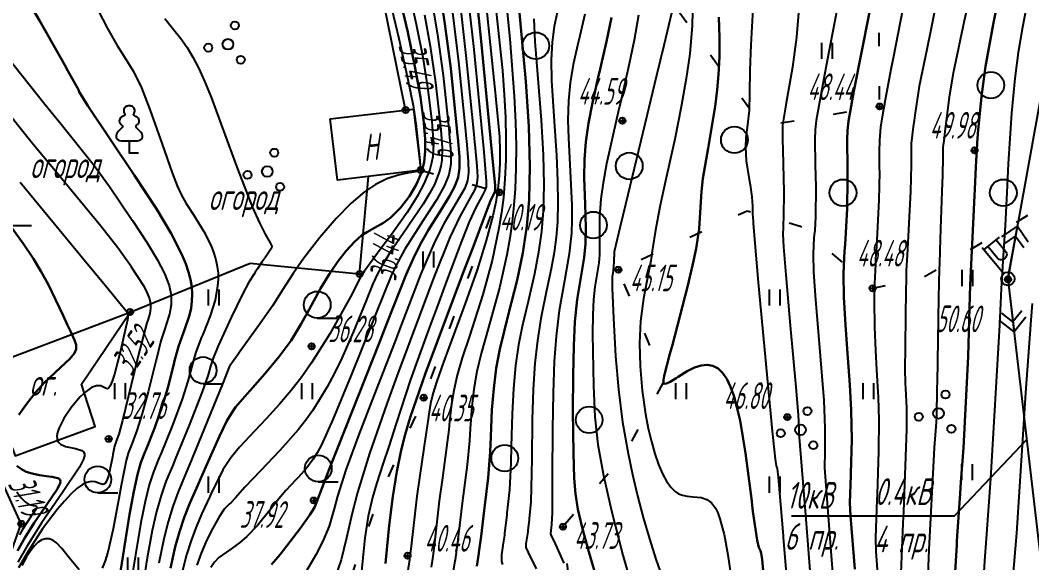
# Model space of a CAD drawing. Extents: x 1233805 to 1234355, y 654698 to 655114.
# Drawn here: x 1234235.86 to 1234273.72, y 655031.95 to 655052.25 of the extents above; entities that cross this region are included whole.
import ezdxf

# ---------------------------------------------------------------- set-up
doc = ezdxf.new("R2010")
doc.units = 0
doc.linetypes.add('ИИDash_05_15', pattern=[2, 0.5, -1.5])
for name, color, linetype, lineweight in [('ИИ_ГОРИЗОНТАЛИ_ОСН', 32, 'Continuous', 25), ('ИИ_ГОРИЗОНТАЛИ_УТОЛЩ', 32, 'Continuous', 30), ('ИИ_ЛЭП_ВН', 250, 'Continuous', 25), ('ИИ_ЛЭП_НН', 250, 'Continuous', 25), ('ИИ_ОГРАДЫ', 7, 'Continuous', 25), ('ИИ_ОТКОС', 7, 'Continuous', 25), ('ИИ_ОТМЕТКИ', 7, 'Continuous', 25), ('ИИ_СООРУЖЕНИЕ', 7, 'Continuous', 25), ('ИИ_СТРОЕНИЕ', 7, 'Continuous', 25), ('ИИ_УГОДЬЯ', 7, 'Continuous', 25)]:
    doc.layers.add(name, color=color, linetype=linetype, lineweight=lineweight)
doc.styles.add('VNIPISIMPLEXCUR', font='simplex.shx', dxfattribs={"width": 0.8, "oblique": 15})
doc.styles.add('ГОСТ 2.304 КУРСИВ', font='cs_gost2304.shx', dxfattribs={"oblique": 15})
doc.linetypes.add('ИИ052801П', pattern='A,2,[39,3dservice.shx,S=0.8,R=0,X=0,Y=0],2', length=4)
doc.linetypes.add('ИИ054751', pattern='A,2.5,[1,3dservice.shx,S=0.8,R=0,X=0,Y=0],2.5', length=5)

# ---------------------------------------------------------------- blocks, each defined once
blk = doc.blocks.new('ИИ05401')
at = {"color": 0, "linetype": 'Continuous', "lineweight": 25}
for points in [[(-0.4, 1.2), (-0.4, 0)], [(0.4, 1.2), (0.4, 0)]]:
    blk.add_lwpolyline(points, dxfattribs=at)
blk = doc.blocks.new('ИИ053881')
at = {"color": 0, "linetype": 'Continuous', "lineweight": 25}
blk.add_lwpolyline([(0, 0.875), (0.129, 0.876), (0.342, 0.878), (0.479, 0.882), (0.614, 0.891), (0.726, 0.907), (0.816, 0.94), (0.906, 1), (0.956, 1.071), (0.983, 1.151), (0.991, 1.231), (0.986, 1.295), (0.963, 1.379), (0.932, 1.445), (0.884, 1.516), (0.798, 1.61), (0.719, 1.692), (0.646, 1.766), (0.575, 1.842), (0.536, 1.889), (0.511, 1.929), (0.501, 1.967), (0.504, 1.992), (0.518, 2.017), (0.545, 2.049), (0.608, 2.115), (0.679, 2.198), (0.732, 2.29), (0.745, 2.372), (0.736, 2.444), (0.709, 2.515), (0.672, 2.575), (0.633, 2.617), (0.596, 2.646), (0.548, 2.678), (0.495, 2.709), (0.408, 2.76), (0.363, 2.789), (0.336, 2.812), (0.324, 2.831), (0.321, 2.846), (0.325, 2.865), (0.335, 2.89), (0.353, 2.928), (0.372, 2.968), (0.4, 3.034), (0.413, 3.103), (0.412, 3.19), (0.398, 3.247), (0.363, 3.319), (0.32, 3.377), (0.284, 3.414), (0.246, 3.444), (0.181, 3.476), (0.125, 3.489), (0.07, 3.496), (0, 3.5), (-0.07, 3.496), (-0.125, 3.489), (-0.181, 3.476), (-0.246, 3.444), (-0.284, 3.414), (-0.32, 3.377), (-0.363, 3.319), (-0.398, 3.247), (-0.412, 3.19), (-0.413, 3.103), (-0.4, 3.034), (-0.372, 2.968), (-0.353, 2.928), (-0.335, 2.89), (-0.325, 2.865), (-0.321, 2.846), (-0.324, 2.831), (-0.336, 2.812), (-0.363, 2.789), (-0.408, 2.76), (-0.495, 2.709), (-0.548, 2.678), (-0.596, 2.646), (-0.633, 2.617), (-0.672, 2.575), (-0.709, 2.515), (-0.736, 2.444), (-0.745, 2.372), (-0.732, 2.29), (-0.679, 2.198), (-0.608, 2.115), (-0.545, 2.049), (-0.518, 2.017), (-0.504, 1.992), (-0.501, 1.967), (-0.511, 1.929), (-0.536, 1.889), (-0.575, 1.842), (-0.646, 1.766), (-0.719, 1.692), (-0.798, 1.61), (-0.884, 1.516), (-0.932, 1.445), (-0.963, 1.379), (-0.986, 1.295), (-0.991, 1.231), (-0.983, 1.151), (-0.956, 1.071), (-0.906, 1), (-0.816, 0.94), (-0.726, 0.907), (-0.614, 0.891), (-0.479, 0.882), (-0.342, 0.878), (-0.129, 0.876)], close=True, dxfattribs=at)
blk.add_lwpolyline([(0, 0.875), (0, 0), (0.7, 0)], dxfattribs=at)
blk = doc.blocks.new('ИИ05394')
at = {"color": 0, "linetype": 'Continuous', "lineweight": 25}
for centre, radius in [((0.52, 1.407), 0.3), ((-1.479, -0.253), 0.3), ((0, 0), 0.4), ((0.958, -1.154), 0.3)]:
    blk.add_circle(centre, radius, dxfattribs=at)
blk = doc.blocks.new('ИИ05368')
at = {"color": 0, "linetype": 'Continuous'}
blk.add_circle((0, 0), 1, dxfattribs=at)
blk = doc.blocks.new('ИИ0511015')
at = {"linetype": 'Continuous', "lineweight": 25}
blk.add_hatch(color=0, dxfattribs=at).paths.add_polyline_path([(-0.05, 0, 1), (0.05, 0, 1)])
at = {"color": 0, "linetype": 'Continuous', "lineweight": 25, "flags": 128}
for points in [[(0, 0.5), (0, 3)], [(0, 2.806), (1.5, 2.806)], [(1.184, 2.806), (1.184, 1.706), (1.174, 1.617), (1.144, 1.532), (1.096, 1.456), (1.033, 1.393), (0.957, 1.345), (0.873, 1.316), (0.784, 1.306), (0.695, 1.316), (0.61, 1.345), (0.534, 1.393), (0.471, 1.456), (0.423, 1.532), (0.394, 1.617), (0.384, 1.706), (0.384, 2.806)]]:
    blk.add_lwpolyline(points, dxfattribs=at)
at = {"color": 0, "linetype": 'Continuous', "lineweight": 25}
for radius in [0.5, 0.05]:
    blk.add_circle((0, 0), radius, dxfattribs=at)
blk = doc.blocks.new('ИИ051141')
at = {"color": 0, "linetype": 'Continuous', "lineweight": 25, "flags": 128}
for points in [[(3, 1), (4, 0), (3, -1)], [(0, 0), (4, 0)], [(2.5, 0.75), (3.25, 0), (2.5, -0.75)]]:
    blk.add_lwpolyline(points, dxfattribs=at)
blk = doc.blocks.new('ИИ05379')
at = {"color": 0, "linetype": 'Continuous', "lineweight": 25}
blk.add_lwpolyline([(0, -1), (1.5, -1)], dxfattribs=at)
blk.add_circle((0, 0), 1, dxfattribs=at)
blk = doc.blocks.new('PICKET')
at = {"color": 0, "linetype": 'Continuous', "lineweight": 25}
for p, q in [((-0.23, 0), (0.23, 0)), ((0, 0.23), (0, -0.23))]:
    blk.add_line(p, q, dxfattribs=at)
blk.add_circle((0, 0), 0.23, dxfattribs=at)
at = {"color": 0, "linetype": 'Continuous', "style": 'VNIPISIMPLEXCUR', "oblique": 15, "width": 0.8}
blk.add_attdef('OTMETKA', (1.25, 0.3), '', height=2, dxfattribs=at)
at = {"color": 8, "linetype": 'Continuous', "style": 'VNIPISIMPLEXCUR', "oblique": 15, "width": 0.8, "flags": 1}
blk.add_attdef('NOMER', (1.25, -2.7), '', height=2, dxfattribs=at)
blk = doc.blocks.new('*U178')
at = {"color": 0, "linetype": 'ByBlock', "lineweight": -2}
for points in [[(0, 0), (2.314, -2.798)], [(2.314, -2.798), (7.259, -2.798)]]:
    blk.add_lwpolyline(points, dxfattribs=at)

msp = doc.modelspace()

# ---------------------------------------------------------------- linework, layer by layer
at = {"layer": 'ИИ_ГОРИЗОНТАЛИ_ОСН', "flags": 128}
for points, elevation in [([(1234253.101, 655054.733), (1234253.417, 655051.707), (1234253.651, 655049.429), (1234253.666, 655049.285), (1234253.795, 655047.888), (1234253.817, 655047.377), (1234253.816, 655046.906), (1234253.79, 655046.427), (1234253.737, 655045.947), (1234253.657, 655045.452), (1234253.546, 655044.933), (1234253.302, 655044.014), (1234252.958, 655042.918), (1234252.519, 655041.653), (1234251.919, 655040.029), (1234251.704, 655039.455), (1234251.45, 655038.748), (1234251.3, 655038.273), (1234251.213, 655037.908), (1234251.14, 655037.439), (1234251.125, 655037.331), (1234250.979, 655036.331), (1234250.705, 655034.439), (1234250.489, 655032.572), (1234250.479, 655032.476), (1234250.424, 655031.988), (1234250.344, 655031.514)], 40.5), ([(1234253.922, 655054.168), (1234254.192, 655051.554), (1234254.352, 655049.418), (1234254.397, 655048.444), (1234254.418, 655047.542), (1234254.414, 655046.711), (1234254.386, 655045.951), (1234254.341, 655045.328), (1234254.275, 655044.709), (1234254.189, 655044.093), (1234254.08, 655043.475), (1234253.802, 655042.239), (1234253.387, 655040.761), (1234253.109, 655039.781), (1234252.953, 655039.112), (1234252.838, 655038.454), (1234252.762, 655037.796), (1234252.705, 655036.981), (1234252.675, 655036.512), (1234252.59, 655035.617), (1234252.44, 655034.475), (1234252.386, 655034.088), (1234252.24, 655032.821), (1234252.231, 655032.729), (1234252.135, 655032.063), (1234252.127, 655032.024), (1234252.034, 655031.398)], 41.5), ([(1234266.741, 655054.25), (1234266.127, 655051.072), (1234265.921, 655050.015), (1234265.648, 655048.507), (1234265.608, 655048.147), (1234265.6, 655047.79), (1234265.62, 655046.846), (1234265.64, 655046.02), (1234265.626, 655044.892), (1234265.596, 655044.381), (1234265.581, 655044.225), (1234265.569, 655044.106), (1234265.538, 655043.504), (1234265.555, 655042.829), (1234265.627, 655041.788), (1234265.729, 655040.606), (1234265.937, 655038.022), (1234265.982, 655037.006), (1234265.974, 655036.155), (1234265.973, 655036.11), (1234265.962, 655035.499), (1234266.161, 655032.868), (1234266.199, 655032.382), (1234266.96, 655022.574)], 47.5), ([(1234250.406, 655053.351), (1234250.685, 655052.111), (1234250.926, 655050.873), (1234251.122, 655049.658), (1234251.265, 655048.449), (1234251.281, 655048.302), (1234251.284, 655048.272), (1234251.331, 655047.645), (1234251.303, 655047.157), (1234251.258, 655046.913), (1234251.19, 655046.666), (1234250.986, 655046.156), (1234250.715, 655045.653), (1234250.338, 655045.058), (1234249.862, 655044.378), (1234249.23, 655043.532), (1234249.133, 655043.403), (1234248.729, 655042.857), (1234248.6, 655042.641), (1234248.6, 655042.639), (1234248.221, 655041.9), (1234247.45, 655040.525), (1234246.767, 655039.438), (1234246.397, 655038.915), (1234245.998, 655038.4), (1234245.564, 655037.885), (1234245.066, 655037.334), (1234244.629, 655036.871), (1234244.073, 655036.275), (1234243.742, 655035.881), (1234243.44, 655035.424), (1234243.115, 655034.768), (1234243.025, 655034.577), (1234242.959, 655034.436), (1234242.662, 655033.795), (1234242.438, 655033.265), (1234242.247, 655032.752), (1234242.089, 655032.254), (1234241.915, 655031.563)], 36.5), ([(1234252.593, 655053.371), (1234252.834, 655051.161), (1234253.161, 655047.835), (1234253.186, 655047.577), (1234253.196, 655047.469), (1234253.302, 655046.236), (1234253.296, 655046.023), (1234253.252, 655045.88), (1234253.16, 655045.712), (1234252.913, 655045.252), (1234252.666, 655044.704), (1234252.302, 655043.785), (1234251.733, 655042.25), (1234251.481, 655041.566), (1234251.148, 655040.671), (1234250.472, 655038.815), (1234249.934, 655037.169), (1234249.657, 655036.309), (1234249.446, 655035.676), (1234249.194, 655034.911), (1234249.042, 655034.397), (1234248.884, 655033.697), (1234248.765, 655032.891), (1234248.638, 655031.638)], 39.5), ([(1234269.057, 655053.547), (1234268.547, 655050.896), (1234268.452, 655050.408), (1234268.214, 655049.14), (1234268.211, 655049.12), (1234268.195, 655049.039), (1234268.148, 655048.791), (1234268.065, 655048.255), (1234268.019, 655047.766), (1234268.007, 655047.329), (1234268.014, 655046.745), (1234268.017, 655046.566), (1234267.993, 655045.527), (1234267.904, 655043.77), (1234267.877, 655043.32), (1234267.866, 655043.137), (1234267.831, 655042.391), (1234267.824, 655041.766), (1234267.835, 655040.765), (1234267.867, 655039.894), (1234267.912, 655039.169), (1234267.973, 655038.137), (1234267.997, 655037.306), (1234267.987, 655036.124), (1234267.929, 655034.51), (1234267.921, 655034.317), (1234267.871, 655032.883), (1234267.89, 655032.366), (1234268.028, 655030.551)], 48.5), ([(1234270.227, 655053.345), (1234269.948, 655051.897), (1234269.793, 655051.16), (1234269.511, 655049.784), (1234269.344, 655048.703), (1234269.316, 655048.498), (1234269.283, 655048.268), (1234269.209, 655047.638), (1234269.204, 655046.94), (1234269.206, 655046.839), (1234269.177, 655045.844), (1234269.059, 655043.464), (1234269.026, 655042.893), (1234269.022, 655042.81), (1234269.018, 655042.588), (1234269.012, 655042.093), (1234268.999, 655041.214), (1234268.982, 655040.014), (1234268.975, 655039.194), (1234268.988, 655038.675), (1234268.999, 655038.472), (1234269.029, 655037.753), (1234269.028, 655036.948), (1234268.914, 655033.873), (1234268.894, 655033.42), (1234268.826, 655031.575)], 49), ([(1234238.596, 655052.985), (1234239.134, 655051.947), (1234239.493, 655051.309), (1234239.757, 655050.9), (1234240.105, 655050.341), (1234240.397, 655049.724), (1234240.709, 655048.919), (1234241.172, 655047.614), (1234241.551, 655046.546), (1234241.74, 655046.061), (1234241.904, 655045.702), (1234242.072, 655045.401), (1234242.331, 655045.002), (1234242.338, 655044.991), (1234242.74, 655044.352), (1234243.011, 655043.807), (1234243.112, 655043.543), (1234243.187, 655043.286), (1234243.239, 655043.036), (1234243.265, 655042.792), (1234243.268, 655042.558), (1234243.251, 655042.312), (1234243.153, 655041.779), (1234242.975, 655041.198), (1234242.693, 655040.49), (1234242.652, 655040.392), (1234242.435, 655039.839), (1234242.312, 655039.399), (1234242.312, 655039.397), (1234242.14, 655038.742), (1234241.927, 655038.079), (1234241.561, 655037.096), (1234241.111, 655035.993), (1234241.067, 655035.89), (1234240.851, 655035.357), (1234240.694, 655034.869), (1234240.54, 655034.249), (1234240.379, 655033.454), (1234239.968, 655030.965)], 34.5), ([(1234249.71, 655052.936), (1234250.037, 655051.567), (1234250.37, 655050.04), (1234250.572, 655049.058), (1234250.643, 655048.562), (1234250.645, 655048.543), (1234250.664, 655048.385), (1234250.817, 655047.008), (1234250.829, 655046.77), (1234250.799, 655046.655), (1234250.71, 655046.596), (1234250.504, 655046.556), (1234250.474, 655046.551), (1234250.003, 655046.462), (1234249.578, 655046.32), (1234249.158, 655046.11), (1234248.748, 655045.834), (1234248.248, 655045.403), (1234247.687, 655044.83), (1234247.079, 655044.126), (1234246.477, 655043.354), (1234246.072, 655042.78), (1234245.663, 655042.138), (1234245.31, 655041.578), (1234244.786, 655040.816), (1234244.033, 655039.778), (1234244.029, 655039.771), (1234243.703, 655039.327), (1234243.691, 655039.303), (1234243.691, 655039.303), (1234243.422, 655038.615), (1234242.215, 655035.655), (1234242.075, 655035.331), (1234241.772, 655034.612), (1234241.569, 655034.064), (1234241.393, 655033.49), (1234241.234, 655032.854), (1234241.048, 655031.935)], 35.5), ([(1234252.315, 655052.955), (1234252.545, 655050.938), (1234252.839, 655047.996), (1234252.868, 655047.697), (1234252.877, 655047.603), (1234252.952, 655046.796), (1234252.971, 655046.399), (1234252.949, 655046.142), (1234252.874, 655045.926), (1234252.698, 655045.609), (1234252.309, 655044.905), (1234251.943, 655044.124), (1234251.353, 655042.668), (1234250.507, 655040.407), (1234250.407, 655040.134), (1234250.013, 655039.069), (1234249.595, 655037.934), (1234248.935, 655036.046), (1234248.481, 655034.586), (1234248.28, 655033.813), (1234248.071, 655032.889), (1234247.879, 655032.067), (1234247.653, 655031.409)], 39), ([(1234261.04, 655053.099), (1234261.012, 655052.053), (1234260.919, 655050.992), (1234260.79, 655050.072), (1234260.604, 655049.009), (1234260.361, 655047.804), (1234260.018, 655046.243), (1234259.804, 655045.273), (1234259.634, 655044.402), (1234259.532, 655043.696), (1234259.469, 655043.252), (1234259.378, 655042.815), (1234259.186, 655041.843), (1234259.082, 655040.997), (1234259.044, 655040.172), (1234259.064, 655039.294), (1234259.139, 655038.397), (1234259.267, 655037.508), (1234259.369, 655036.982), (1234259.487, 655036.486), (1234259.616, 655036.033), (1234259.756, 655035.63), (1234259.902, 655035.285), (1234260.055, 655035), (1234260.212, 655034.777), (1234260.373, 655034.617), (1234260.504, 655034.533), (1234260.652, 655034.476), (1234260.819, 655034.443), (1234261.049, 655034.425), (1234261.35, 655034.395), (1234261.56, 655034.325), (1234261.736, 655034.195), (1234261.882, 655033.998), (1234261.969, 655033.821), (1234262.052, 655033.598), (1234262.208, 655033.012), (1234262.351, 655032.244), (1234262.509, 655031.149)], 45.5), ([(1234263.292, 655052.907), (1234263.201, 655051.335), (1234263.166, 655050.385), (1234263.154, 655049.501), (1234263.14, 655048.886), (1234263.077, 655048.344), (1234263.018, 655047.868), (1234263.001, 655047.507), (1234263.035, 655046.991), (1234263.143, 655046.296), (1234263.178, 655046.095), (1234263.243, 655045.648), (1234263.273, 655045.293), (1234263.266, 655045.098), (1234263.264, 655045.085), (1234263.268, 655045.053), (1234263.271, 655045.043), (1234263.27, 655045.022), (1234263.268, 655044.993), (1234263.275, 655044.898), (1234263.291, 655044.692), (1234263.295, 655044.644), (1234263.482, 655042.445), (1234264.003, 655036.876), (1234264.12, 655035.826), (1234264.159, 655035.574), (1234264.187, 655035.485), (1234264.187, 655035.485), (1234264.228, 655035.151), (1234264.415, 655032.956), (1234264.417, 655032.924), (1234264.42, 655032.892), (1234265.275, 655022.578)], 46.5), ([(1234271.34, 655052.892), (1234271.191, 655052.226), (1234270.778, 655050.278), (1234270.632, 655049.384), (1234270.505, 655048.379), (1234270.485, 655048.206), (1234270.426, 655047.745), (1234270.398, 655047.509), (1234270.394, 655047.134), (1234270.395, 655047.112), (1234270.381, 655046.46), (1234270.358, 655045.851), (1234270.308, 655044.447), (1234270.284, 655043.648), (1234270.268, 655043.132), (1234270.26, 655042.96), (1234270.226, 655041.871), (1234270.174, 655038.694), (1234270.171, 655038.509), (1234270.153, 655037.396), (1234270.142, 655037.222), (1234270.141, 655037.217), (1234270.074, 655036.25), (1234269.871, 655032.449), (1234269.781, 655030.267)], 49.5), ([(1234251.291, 655052.819), (1234251.482, 655051.706), (1234251.688, 655050.19), (1234251.891, 655048.301), (1234251.916, 655048.06), (1234251.921, 655048.005), (1234251.98, 655047.31), (1234251.974, 655046.868), (1234251.899, 655046.47), (1234251.741, 655046.064), (1234251.452, 655045.545), (1234250.94, 655044.757), (1234250.257, 655043.692), (1234250.003, 655043.228), (1234249.763, 655042.727), (1234249.184, 655041.307), (1234249.045, 655040.951), (1234248.254, 655038.975), (1234247.566, 655037.318), (1234247.135, 655036.369), (1234246.977, 655036.071), (1234246.823, 655035.825), (1234246.584, 655035.508), (1234246.263, 655035.147), (1234246.181, 655035.059), (1234245.809, 655034.653), (1234245.484, 655034.267), (1234245.26, 655033.985), (1234244.737, 655033.342), (1234244.347, 655032.931), (1234244.067, 655032.696), (1234243.701, 655032.44), (1234243.301, 655032.147), (1234243.135, 655031.976), (1234242.993, 655031.778)], 37.5), ([(1234252.037, 655052.538), (1234252.259, 655050.697), (1234252.522, 655048.117), (1234252.551, 655047.818), (1234252.559, 655047.737), (1234252.628, 655046.968), (1234252.64, 655046.559), (1234252.601, 655046.256), (1234252.497, 655045.972), (1234252.168, 655045.401), (1234251.733, 655044.664), (1234251.381, 655043.98), (1234250.856, 655042.768), (1234250.114, 655040.845), (1234249.864, 655040.184), (1234249.048, 655038.077), (1234248.534, 655036.757), (1234248.044, 655035.425), (1234247.732, 655034.448), (1234247.619, 655034.022), (1234247.42, 655033.322), (1234247.193, 655032.759), (1234246.924, 655032.244), (1234246.492, 655031.502)], 38.5), ([(1234253.679, 655052.565), (1234253.908, 655050.371), (1234253.976, 655049.465), (1234254.02, 655048.62), (1234254.039, 655047.804), (1234254.033, 655047.034), (1234254.001, 655046.307), (1234253.944, 655045.622), (1234253.873, 655045.054), (1234253.779, 655044.472), (1234253.522, 655043.263), (1234253.174, 655041.993), (1234252.674, 655040.437), (1234252.406, 655039.618), (1234252.219, 655038.971), (1234252.085, 655038.401), (1234251.999, 655037.882), (1234251.932, 655037.253), (1234251.9, 655036.921), (1234251.655, 655035.043), (1234251.546, 655034.264), (1234251.365, 655032.697), (1234251.355, 655032.603), (1234251.308, 655032.192), (1234251.239, 655031.788)], 41), ([(1234255.999, 655052.719), (1234255.848, 655052.023), (1234255.767, 655051.435), (1234255.733, 655050.768), (1234255.744, 655049.99), (1234255.84, 655048.473), (1234255.927, 655047.188), (1234255.972, 655046.242), (1234255.985, 655045.418), (1234255.966, 655044.71), (1234255.919, 655044.142), (1234255.842, 655043.56), (1234255.734, 655042.951), (1234255.564, 655042.144), (1234255.348, 655041.099), (1234255.216, 655040.271), (1234255.127, 655039.425), (1234255.064, 655038.434), (1234255.025, 655037.304), (1234255.006, 655035.85), (1234255, 655035.284), (1234254.97, 655034.24), (1234254.912, 655033.593), (1234254.908, 655033.563), (1234254.864, 655033.178), (1234254.858, 655033.11), (1234254.821, 655032.886), (1234254.821, 655032.884), (1234254.786, 655032.667), (1234254.789, 655032.52), (1234254.87, 655032.336), (1234255.173, 655031.724)], 43), ([(1234256.994, 655052.481), (1234256.768, 655051.507), (1234256.76, 655051.475), (1234256.562, 655050.592), (1234256.447, 655049.916), (1234256.38, 655049.235), (1234256.36, 655048.517), (1234256.378, 655047.846), (1234256.43, 655046.855), (1234256.502, 655045.329), (1234256.507, 655044.775), (1234256.492, 655044.296), (1234256.412, 655043.509), (1234256.235, 655042.502), (1234256.037, 655041.397), (1234255.918, 655040.434), (1234255.849, 655039.48), (1234255.803, 655038.314), (1234255.779, 655036.949), (1234255.774, 655035.214), (1234255.775, 655034.874), (1234255.769, 655033.815), (1234255.75, 655033.393), (1234255.749, 655033.388), (1234255.737, 655033.276), (1234255.733, 655033.236), (1234255.722, 655033.183), (1234255.717, 655033.16), (1234255.704, 655033.035), (1234255.734, 655032.965), (1234255.832, 655032.773), (1234256.205, 655031.932)], 43.5), ([(1234260.247, 655052.572), (1234259.947, 655051.305), (1234259.675, 655050.188), (1234259.087, 655047.747), (1234258.51, 655045.353), (1234258.31, 655044.536), (1234258.094, 655043.582), (1234258.074, 655043.201), (1234258.071, 655043.055), (1234258.049, 655042.893), (1234258.017, 655042.649), (1234258.017, 655042.232), (1234258.063, 655041.103), (1234258.14, 655039.684), (1234258.251, 655038.433), (1234258.408, 655037.213), (1234258.61, 655036.036), (1234258.772, 655035.261), (1234258.963, 655034.456), (1234259.177, 655033.641), (1234259.408, 655032.845), (1234259.648, 655032.092), (1234259.887, 655031.412)], 45), ([(1234264.989, 655052.532), (1234264.919, 655051.617), (1234264.769, 655050.495), (1234264.519, 655049.084), (1234264.49, 655048.932), (1234264.395, 655048.333), (1234264.392, 655047.795), (1234264.405, 655047.4), (1234264.447, 655045.823), (1234264.427, 655044.903), (1234264.423, 655044.843), (1234264.418, 655044.653), (1234264.417, 655044.581), (1234264.413, 655044.499), (1234264.403, 655044.248), (1234264.423, 655043.776), (1234264.51, 655042.727), (1234264.683, 655040.837), (1234264.907, 655038.38), (1234264.979, 655037.474), (1234264.999, 655037.022), (1234264.999, 655037.007), (1234265.006, 655036.813), (1234265.007, 655036.807), (1234265.007, 655036.804), (1234265.227, 655034.027), (1234265.249, 655033.751), (1234266.105, 655022.804)], 47), ([(1234273.518, 655052.762), (1234273.378, 655051.999), (1234273.208, 655051.044), (1234273.083, 655050.068), (1234272.967, 655048.774), (1234272.836, 655046.878), (1234272.783, 655045.808), (1234272.721, 655044.568), (1234272.637, 655043.249), (1234272.607, 655042.8), (1234272.576, 655042.218), (1234272.507, 655040.846), (1234272.178, 655035.105), (1234272.013, 655032.864), (1234271.947, 655032.027), (1234271.843, 655030.205), (1234271.807, 655029.52), (1234271.747, 655028.478), (1234271.696, 655027.574), (1234271.692, 655026.989), (1234271.763, 655025.916), (1234271.795, 655025.484), (1234271.856, 655024.602)], 50.5), ([(1234241.269, 655052.324), (1234241.558, 655051.96), (1234241.867, 655051.57), (1234242.105, 655051.232), (1234242.328, 655050.866), (1234242.537, 655050.467), (1234242.76, 655049.979), (1234243.008, 655049.374), (1234243.661, 655047.61), (1234243.992, 655046.697), (1234244.561, 655045.246), (1234244.813, 655044.672), (1234245.024, 655044.243), (1234245.221, 655043.919), (1234245.285, 655043.805), (1234245.271, 655043.723), (1234245.015, 655043.354), (1234244.902, 655043.203), (1234244.737, 655042.955), (1234244.654, 655042.825), (1234244.624, 655042.781), (1234244.415, 655042.449), (1234244.176, 655042), (1234243.759, 655041.134), (1234243.273, 655040.067), (1234243.081, 655039.61), (1234243.001, 655039.35), (1234243.001, 655039.348), (1234242.886, 655038.944), (1234242.674, 655038.347), (1234242.187, 655037.096), (1234241.663, 655035.824), (1234241.581, 655035.633), (1234241.317, 655034.997), (1234241.134, 655034.472), (1234240.967, 655033.871), (1234240.806, 655033.154), (1234240.617, 655032.138), (1234240.41, 655030.862)], 35), ([(1234250.991, 655052.453), (1234251.204, 655051.289), (1234251.404, 655049.927), (1234251.578, 655048.378), (1234251.598, 655048.181), (1234251.602, 655048.139), (1234251.656, 655047.479), (1234251.639, 655047.016), (1234251.603, 655046.792), (1234251.545, 655046.57), (1234251.364, 655046.11), (1234251.183, 655045.767), (1234250.94, 655045.366), (1234250.192, 655044.268), (1234249.695, 655043.547), (1234249.442, 655043.143), (1234249.237, 655042.768), (1234249.064, 655042.396), (1234248.858, 655041.888), (1234248.822, 655041.795), (1234248.336, 655040.602), (1234247.893, 655039.609), (1234247.619, 655039.049), (1234247.344, 655038.531), (1234247.069, 655038.058), (1234246.795, 655037.632), (1234246.543, 655037.277), (1234246.269, 655036.928), (1234245.58, 655036.152), (1234244.86, 655035.398), (1234244.272, 655034.781), (1234243.921, 655034.388), (1234243.739, 655034.189), (1234243.682, 655034.14), (1234243.498, 655033.955), (1234243.302, 655033.668), (1234243.069, 655033.253), (1234242.838, 655032.78), (1234242.637, 655032.309), (1234242.475, 655031.859)], 37), ([(1234255.085, 655052.302), (1234255.128, 655051.463), (1234255.227, 655050.229), (1234255.364, 655048.517), (1234255.438, 655047.222), (1234255.463, 655046.091), (1234255.439, 655045.124), (1234255.374, 655044.353), (1234255.264, 655043.572), (1234255.108, 655042.767), (1234254.867, 655041.73), (1234254.649, 655040.799), (1234254.513, 655040.108), (1234254.404, 655039.336), (1234254.324, 655038.474), (1234254.272, 655037.521), (1234254.239, 655036.298), (1234254.225, 655035.693), (1234254.173, 655034.678), (1234254.079, 655033.824), (1234254.068, 655033.738), (1234253.99, 655033.064), (1234253.982, 655032.983), (1234253.926, 655032.611), (1234253.923, 655032.597), (1234253.869, 655032.244), (1234253.875, 655032.005), (1234253.912, 655031.893)], 42.5), ([(1234258.999, 655052.447), (1234258.841, 655051.505), (1234258.621, 655050.443), (1234258.291, 655049.017), (1234258.283, 655048.985), (1234257.806, 655046.882), (1234257.675, 655046.169), (1234257.593, 655045.571), (1234257.548, 655044.901), (1234257.548, 655044.107), (1234257.545, 655043.469), (1234257.516, 655043.178), (1234257.454, 655042.8), (1234257.369, 655042.283), (1234257.32, 655041.807), (1234257.292, 655041.236), (1234257.283, 655040.514), (1234257.316, 655038.577), (1234257.372, 655037.407), (1234257.486, 655036.375), (1234257.687, 655035.221), (1234257.986, 655033.895), (1234258.42, 655032.243), (1234258.994, 655030.243)], 44.5), ([(1234234.469, 655052.013), (1234236.788, 655049.107), (1234237.341, 655048.43), (1234238.59, 655046.864), (1234239.197, 655046.027), (1234240.029, 655044.807), (1234240.053, 655044.771), (1234240.058, 655044.764), (1234240.617, 655043.919), (1234240.992, 655043.301), (1234241.264, 655042.771), (1234241.433, 655042.329), (1234241.509, 655041.962), (1234241.515, 655041.605), (1234241.455, 655041.253), (1234241.316, 655040.833), (1234241.284, 655040.748), (1234241.126, 655040.258), (1234240.944, 655039.538), (1234240.933, 655039.491), (1234240.649, 655038.345), (1234240.432, 655037.543), (1234240.228, 655036.902), (1234240.008, 655036.331), (1234239.996, 655036.304), (1234239.899, 655036.052), (1234239.821, 655035.778), (1234239.634, 655034.839), (1234239.576, 655034.497), (1234239.346, 655033.224), (1234239.142, 655032.355), (1234239.037, 655032.019), (1234238.932, 655031.755)], 33.5), ([(1234235.256, 655048.977), (1234236.359, 655047.61), (1234237.119, 655046.695), (1234238.884, 655044.556), (1234239.516, 655043.746), (1234240.008, 655043.046), (1234240.015, 655043.037), (1234240.019, 655043.03), (1234240.482, 655042.308), (1234240.617, 655042.046), (1234240.701, 655041.827), (1234240.738, 655041.644), (1234240.741, 655041.464), (1234240.709, 655041.279), (1234240.634, 655041.029), (1234240.601, 655040.926), (1234240.281, 655039.693), (1234240.243, 655039.538), (1234239.684, 655037.275), (1234239.547, 655036.768), (1234239.456, 655036.5), (1234239.452, 655036.491), (1234239.394, 655036.314), (1234239.332, 655036.006), (1234239.313, 655035.9), (1234239.167, 655035.2), (1234239.097, 655035.005), (1234239.026, 655034.901), (1234238.952, 655034.879), (1234238.834, 655034.921), (1234238.666, 655034.982), (1234238.513, 655034.993), (1234238.35, 655034.956), (1234238.177, 655034.869), (1234237.982, 655034.726), (1234237.76, 655034.523), (1234237.514, 655034.263), (1234237.251, 655033.955), (1234236.7, 655033.219), (1234236.169, 655032.402), (1234235.802, 655031.76)], 33), ([(1234235.854, 655046.191), (1234238.197, 655043.359), (1234239.043, 655042.342), (1234239.873, 655041.314), (1234239.876, 655041.31), (1234239.879, 655041.306), (1234239.896, 655041.23), (1234239.874, 655041.048), (1234239.619, 655039.879), (1234239.394, 655039.016), (1234239.306, 655038.742), (1234239.232, 655038.567), (1234239.184, 655038.497), (1234239.135, 655038.465), (1234239.083, 655038.468), (1234239.007, 655038.507), (1234238.88, 655038.568), (1234238.716, 655038.574), (1234238.53, 655038.507), (1234238.324, 655038.367), (1234238.101, 655038.156), (1234237.783, 655037.772), (1234237.499, 655037.348), (1234237.311, 655036.977), (1234237.259, 655036.823), (1234237.236, 655036.694), (1234237.239, 655036.601), (1234237.263, 655036.52), (1234237.307, 655036.45), (1234237.372, 655036.39), (1234237.561, 655036.301), (1234237.871, 655036.236), (1234237.933, 655036.225), (1234238.171, 655036.158), (1234238.232, 655036.108), (1234238.262, 655036.04), (1234238.264, 655035.95), (1234238.235, 655035.835), (1234238.081, 655035.524), (1234237.443, 655034.579), (1234236.674, 655033.463), (1234236.109, 655032.564), (1234235.775, 655031.972)], 32.5), ([(1234273.73, 655041.649), (1234273.683, 655041.036), (1234273.488, 655038.307), (1234273.376, 655036.557), (1234273.145, 655033.064), (1234272.948, 655030.717), (1234272.864, 655029.757), (1234272.754, 655028.029), (1234272.732, 655027.623), (1234272.688, 655026.883), (1234272.644, 655026.123), (1234272.642, 655025.625), (1234272.667, 655025.231)], 51), ([(1234235.738, 655034.609), (1234235.892, 655034.387), (1234236.041, 655034.23), (1234236.184, 655034.138), (1234236.341, 655034.098), (1234236.349, 655034.097), (1234236.435, 655034.081), (1234236.47, 655034.053), (1234236.47, 655034.004), (1234236.432, 655033.924), (1234236.275, 655033.692), (1234235.953, 655033.203), (1234235.837, 655032.999)], 31.5), ([(1234238.062, 655031.684), (1234237.71, 655032.124), (1234237.42, 655032.492), (1234237.216, 655032.699), (1234237.077, 655032.794), (1234236.939, 655032.843), (1234236.802, 655032.847), (1234236.666, 655032.806), (1234236.532, 655032.72), (1234236.396, 655032.589), (1234236.255, 655032.411), (1234236.102, 655032.174), (1234235.921, 655031.853)], 33.5)]:
    msp.add_lwpolyline(points, dxfattribs=dict(at, elevation=elevation))
at = {"layer": 'ИИ_ГОРИЗОНТАЛИ_УТОЛЩ', "flags": 128}
for points, elevation in [([(1234252.871, 655053.788), (1234253.126, 655051.344), (1234253.491, 655047.581), (1234253.503, 655047.456), (1234253.515, 655047.332), (1234253.632, 655046.069), (1234253.641, 655045.9), (1234253.63, 655045.835), (1234253.602, 655045.783), (1234253.462, 655045.493), (1234253.263, 655044.974), (1234252.784, 655043.702), (1234252.431, 655042.78), (1234251.025, 655039.053), (1234250.454, 655037.391), (1234250.263, 655036.75), (1234250.114, 655036.162), (1234249.953, 655035.362), (1234249.812, 655034.432), (1234249.674, 655033.351), (1234249.545, 655032.059), (1234249.533, 655031.922)], 40), ([(1234267.925, 655053.957), (1234267.057, 655049.603), (1234266.86, 655048.475), (1234266.823, 655048.13), (1234266.807, 655047.785), (1234266.819, 655046.72), (1234266.829, 655046.293), (1234266.81, 655045.21), (1234266.75, 655044.075), (1234266.723, 655043.71), (1234266.714, 655043.619), (1234266.673, 655042.759), (1234266.686, 655041.897), (1234266.744, 655040.85), (1234266.813, 655039.959), (1234266.915, 655038.615), (1234266.967, 655037.664), (1234266.984, 655036.556), (1234266.951, 655035.309), (1234266.947, 655035.214), (1234266.916, 655034.191), (1234266.94, 655033.708), (1234267.095, 655031.71)], 48), ([(1234236.198, 655052.904), (1234236.589, 655052.25), (1234237.577, 655050.486), (1234237.599, 655050.447), (1234238.012, 655049.701), (1234238.017, 655049.694), (1234238.037, 655049.659), (1234238.054, 655049.605), (1234238.065, 655049.569), (1234238.394, 655049.054), (1234240.113, 655046.48), (1234240.14, 655046.439), (1234240.961, 655045.192), (1234241.513, 655044.274), (1234241.915, 655043.488), (1234242.059, 655043.143), (1234242.166, 655042.83), (1234242.235, 655042.552), (1234242.279, 655042.278), (1234242.297, 655042.009), (1234242.289, 655041.742), (1234242.257, 655041.482), (1234242.199, 655041.221), (1234241.994, 655040.635), (1234241.968, 655040.57), (1234241.78, 655040.046), (1234241.626, 655039.458), (1234241.622, 655039.444), (1234241.394, 655038.541), (1234241.179, 655037.811), (1234240.902, 655037.017), (1234240.559, 655036.162), (1234240.539, 655036.115), (1234240.377, 655035.701), (1234240.249, 655035.257), (1234240.111, 655034.624), (1234239.951, 655033.753), (1234239.55, 655031.222)], 34), ([(1234250.063, 655053.127), (1234250.369, 655051.809), (1234250.648, 655050.456), (1234250.842, 655049.376), (1234250.953, 655048.512), (1234250.963, 655048.422), (1234250.967, 655048.39), (1234251.018, 655047.813), (1234251.021, 655047.36), (1234250.976, 655046.941), (1234250.881, 655046.558), (1234250.696, 655046.117), (1234250.427, 655045.665), (1234250.091, 655045.231), (1234249.732, 655044.872), (1234249.46, 655044.672), (1234249.122, 655044.486), (1234248.854, 655044.342), (1234248.65, 655044.205), (1234248.369, 655043.957), (1234248.067, 655043.627), (1234247.754, 655043.225), (1234247.443, 655042.77), (1234247.106, 655042.21), (1234246.675, 655041.43), (1234246.381, 655040.895), (1234245.997, 655040.273), (1234245.551, 655039.677), (1234245.011, 655039.024), (1234244.465, 655038.401), (1234244.354, 655038.279), (1234243.92, 655037.77), (1234243.756, 655037.53), (1234243.599, 655037.261), (1234243.319, 655036.694), (1234242.908, 655035.768), (1234242.624, 655035.12), (1234242.506, 655034.858), (1234242.209, 655034.183), (1234241.999, 655033.651), (1234241.818, 655033.113), (1234241.662, 655032.554), (1234241.481, 655031.746)], 36), ([(1234251.586, 655053.201), (1234251.759, 655052.122), (1234251.973, 655050.447), (1234252.206, 655048.215), (1234252.233, 655047.939), (1234252.24, 655047.871), (1234252.304, 655047.14), (1234252.307, 655046.716), (1234252.251, 655046.365), (1234252.119, 655046.018), (1234251.927, 655045.665), (1234251.587, 655045.122), (1234251.142, 655044.411), (1234250.819, 655043.836), (1234250.569, 655043.33), (1234250.307, 655042.737), (1234249.598, 655040.949), (1234249.321, 655040.234), (1234247.75, 655036.27), (1234247.473, 655035.579), (1234246.983, 655034.309), (1234246.972, 655034.269), (1234246.875, 655034.019), (1234246.699, 655033.741), (1234246.339, 655033.239), (1234245.587, 655032.262), (1234245.27, 655031.893)], 38), ([(1234254.511, 655052.936), (1234254.589, 655052.122), (1234254.787, 655049.963), (1234254.898, 655048.276), (1234254.941, 655046.797), (1234254.913, 655045.537), (1234254.826, 655044.543), (1234254.677, 655043.545), (1234254.465, 655042.53), (1234254.142, 655041.268), (1234253.811, 655039.945), (1234253.68, 655039.231), (1234253.583, 655038.476), (1234253.518, 655037.677), (1234253.473, 655036.664), (1234253.45, 655036.102), (1234253.379, 655035.133), (1234253.253, 655034.104), (1234253.227, 655033.913), (1234253.115, 655032.944), (1234253.106, 655032.856), (1234253.03, 655032.337), (1234253.025, 655032.31), (1234252.951, 655031.821)], 42), ([(1234272.474, 655053.122), (1234272.276, 655052.093), (1234271.985, 655050.526), (1234271.837, 655049.405), (1234271.704, 655048.013), (1234271.7, 655047.965), (1234271.69, 655047.853), (1234271.623, 655046.773), (1234271.599, 655046.213), (1234271.508, 655044.14), (1234271.466, 655043.371), (1234271.416, 655042.336), (1234271.394, 655041.505), (1234271.339, 655039.677), (1234271.166, 655036.25), (1234271.072, 655034.97), (1234271.038, 655034.541), (1234270.933, 655032.943), (1234270.922, 655032.764), (1234270.912, 655032.616), (1234270.809, 655030.824)], 50), ([(1234257.992, 655052.356), (1234257.808, 655051.462), (1234257.529, 655050.262), (1234257.522, 655050.23), (1234257.275, 655049.162), (1234257.126, 655048.398), (1234257.027, 655047.701), (1234256.977, 655047.044), (1234256.969, 655046.349), (1234257, 655045.387), (1234257.029, 655044.486), (1234257.018, 655043.882), (1234256.968, 655043.372), (1234256.858, 655042.707), (1234256.711, 655041.801), (1234256.623, 655040.964), (1234256.576, 655040.072), (1234256.551, 655038.955), (1234256.548, 655037.623), (1234256.568, 655036.052), (1234256.593, 655035.123), (1234256.639, 655034.526), (1234256.729, 655033.963), (1234256.889, 655033.275), (1234257.14, 655032.358), (1234257.478, 655031.21)], 44), ([(1234262.012, 655052.372), (1234262.034, 655051.591), (1234262.031, 655050.879), (1234262.001, 655050.229), (1234261.95, 655049.653), (1234261.87, 655049.029), (1234261.606, 655047.471), (1234261.411, 655046.33), (1234261.358, 655045.846), (1234261.323, 655045.263), (1234261.267, 655044.454), (1234261.159, 655043.714), (1234261.029, 655043.072), (1234260.841, 655042.275), (1234260.271, 655040.107), (1234260.18, 655039.772), (1234259.966, 655038.949), (1234259.933, 655038.782), (1234259.932, 655038.697), (1234259.962, 655038.646), (1234260.044, 655038.656), (1234260.193, 655038.728), (1234260.415, 655038.865), (1234260.486, 655038.913), (1234260.821, 655039.125), (1234261.093, 655039.259), (1234261.344, 655039.337), (1234261.573, 655039.357), (1234261.786, 655039.317), (1234261.979, 655039.217), (1234262.152, 655039.057), (1234262.306, 655038.836), (1234262.439, 655038.559), (1234262.567, 655038.207), (1234262.687, 655037.779), (1234262.802, 655037.275), (1234263.011, 655036.052), (1234263.225, 655034.362), (1234263.282, 655033.87), (1234263.439, 655032.792), (1234263.504, 655032.518), (1234263.566, 655032.394), (1234263.567, 655032.393), (1234263.598, 655032.315), (1234263.63, 655032.073), (1234263.788, 655030.308)], 46), ([(1234235.388, 655044.704), (1234235.966, 655043.903), (1234236.354, 655043.329), (1234236.636, 655042.864), (1234236.907, 655042.372), (1234237.465, 655041.208), (1234237.631, 655040.843), (1234237.753, 655040.591), (1234237.895, 655040.288), (1234237.953, 655040.103), (1234237.954, 655039.947), (1234237.895, 655039.799), (1234237.723, 655039.589), (1234237.369, 655039.262), (1234236.761, 655038.689), (1234236.446, 655038.336), (1234236.124, 655037.929), (1234235.815, 655037.493)], 32), ([(1234235.733, 655035.585), (1234235.91, 655035.449), (1234236.09, 655035.361), (1234236.314, 655035.29), (1234236.58, 655035.233), (1234236.934, 655035.183), (1234237.044, 655035.169), (1234237.264, 655035.124), (1234237.322, 655035.094), (1234237.355, 655035.054), (1234237.366, 655034.999), (1234237.354, 655034.928), (1234237.257, 655034.724), (1234236.859, 655034.135), (1234236.382, 655033.442), (1234236.031, 655032.883), (1234235.759, 655032.398)], 32)]:
    msp.add_lwpolyline(points, dxfattribs=dict(at, elevation=elevation))
at = {"layer": 'ИИ_ЛЭП_ВН', "flags": 128}
for points in [[(1234274.151, 655107.462), (1234275.649, 655098.828), (1234279.258, 655078.184), (1234272.827, 655042.58), (1234274.667, 655026.783)], [(1234273.529, 655036.551), (1234270.819, 655033.695), (1234264.725, 655033.695)]]:
    msp.add_lwpolyline(points, dxfattribs=at)
at = {"layer": 'ИИ_ОГРАДЫ', "linetype": 'ИИ054751', "flags": 128}
for points in [[(1234250.283, 655048.895), (1234248.98, 655055.303), (1234248.171, 655054.942), (1234245.743, 655060.305), (1234245.452, 655060.935)], [(1234234.407, 655039.236), (1234235.67, 655035.958), (1234238.665, 655037.046), (1234238.161, 655038.631), (1234239.975, 655041.334), (1234244.474, 655043.161), (1234248.564, 655042.759), (1234248.893, 655046.411)]]:
    msp.add_lwpolyline(points, dxfattribs=at)
at = {"layer": 'ИИ_ОТКОС', "elevation": 26.723}
msp.add_lwpolyline([(1234236.753, 654985.255), (1234237.773, 654988.255), (1234236.567, 654994.361), (1234234.336, 654998.384), (1234232.644, 655006.541), (1234231.923, 655013.02), (1234230.14, 655022.705), (1234231.693, 655026.361), (1234233.905, 655027.804), (1234235.902, 655033.41), (1234233.922, 655037.725)], dxfattribs=at)
at = {"layer": 'ИИ_СООРУЖЕНИЕ', "linetype": 'ИИ052801П', "flags": 128}
msp.add_lwpolyline([(1234228.846, 655051.63), (1234230.296, 655051.915), (1234231.386, 655045.673), (1234232.197, 655045.762), (1234233.586, 655038.916), (1234239.975, 655041.334)], dxfattribs=at)
at = {"layer": 'ИИ_СТРОЕНИЕ'}
msp.add_lwpolyline([(1234247.468, 655048.56), (1234250.578, 655048.931), (1234250.851, 655046.645), (1234247.74, 655046.274)], close=True, dxfattribs=at)
at = {"layer": 'ИИ_УГОДЬЯ', "linetype": 'ИИDash_05_15', "flags": 128}
msp.add_lwpolyline([(1234266.042, 655059.153), (1234261.136, 655057.066), (1234260.249, 655052.943), (1234263.641, 655048.298), (1234268.026, 655049.029), (1234267.974, 655058.898)], close=True, dxfattribs=at)
msp.add_lwpolyline([(1234250.851, 655046.645), (1234253.793, 655045.814), (1234250.962, 655038.129), (1234249.254, 655034.333), (1234248.15, 655031.187), (1234247.228, 655028.129), (1234247.886, 655026.458), (1234251.887, 655022.408), (1234252.95, 655015.977), (1234255.432, 655011.774), (1234257.906, 655013.862), (1234256.251, 655016.318), (1234257.071, 655019.48), (1234260.788, 655018.264), (1234261.309, 655019.966), (1234260.892, 655022.71), (1234257.245, 655024.169), (1234256.173, 655033.3), (1234258.5, 655036.042), (1234259.972, 655038.773), (1234258.25, 655042.917), (1234263.071, 655045.123), (1234265.048, 655044.554), (1234267.767, 655042.222), (1234269.657, 655042.629), (1234275.779, 655046.261)], dxfattribs=at)

# ---------------------------------------------------------------- block references
at = {"layer": 'ИИ_ЛЭП_ВН'}
for name, xscale, yscale, zscale, rotation in [('ИИ051141', 0.4999999999999999, 0.4999999999999999, 0.4999999999999999, 79.76200230717298), ('ИИ0511015', 0.5, 0.5, 0.5, 39.70977606334286), ('ИИ051141', 0.5, 0.5, 0.5, 276.6425520131867)]:
    msp.add_blockref(name, (1234272.827, 655042.58), dxfattribs=dict(at, xscale=xscale, yscale=yscale, zscale=zscale, rotation=rotation))
at = {"layer": 'ИИ_ОТМЕТКИ'}
ref = msp.add_blockref('PICKET', (1234250.283, 655048.895, 35.49), dxfattribs=dict(at, xscale=0.5, yscale=0.5, zscale=0.5))
ref.add_attrib('OTMETKA', '35.49', (1234250.011, 655051.309, 35.49), dxfattribs={"layer": '0', "color": 0, "linetype": 'Continuous', "height": 1, "rotation": 281.492, "style": 'ГОСТ 2.304 КУРСИВ', "oblique": 15, "width": 0.65})
ref = msp.add_blockref('PICKET', (1234268.026, 655049.029, 48.443), dxfattribs=dict(at, xscale=0.5, yscale=0.5, zscale=0.5))
ref.add_attrib('OTMETKA', '48.44', (1234265.316, 655049.261, 48.443), dxfattribs={"layer": '0', "color": 0, "linetype": 'Continuous', "height": 1, "style": 'ГОСТ 2.304 КУРСИВ', "oblique": 15, "width": 0.65})
ref = msp.add_blockref('PICKET', (1234258.399, 655048.493, 44.595), dxfattribs=dict(at, xscale=0.5, yscale=0.5, zscale=0.5))
ref.add_attrib('OTMETKA', '44.59', (1234256.721, 655049.094, 44.595), dxfattribs={"layer": '0', "color": 0, "linetype": 'Continuous', "height": 1, "style": 'ГОСТ 2.304 КУРСИВ', "oblique": 15, "width": 0.65})
ref = msp.add_blockref('PICKET', (1234250.851, 655046.645, 35.49), dxfattribs=dict(at, xscale=0.5, yscale=0.5, zscale=0.5))
ref.add_attrib('OTMETKA', '35.49', (1234250.889, 655048.86, 35.49), dxfattribs={"layer": '0', "color": 0, "linetype": 'Continuous', "height": 1, "rotation": 276.7976, "style": 'ГОСТ 2.304 КУРСИВ', "oblique": 15, "width": 0.65})
ref = msp.add_blockref('PICKET', (1234271.579, 655047.384, 49.981), dxfattribs=dict(at, xscale=0.5, yscale=0.5, zscale=0.5))
ref.add_attrib('OTMETKA', '49.98', (1234269.89, 655047.823, 49.981), dxfattribs={"layer": '0', "color": 0, "linetype": 'Continuous', "height": 1, "style": 'ГОСТ 2.304 КУРСИВ', "oblique": 15, "width": 0.65})
ref = msp.add_blockref('PICKET', (1234253.793, 655045.814, 40.194), dxfattribs=dict(at, xscale=0.5, yscale=0.5, zscale=0.5))
ref.add_attrib('OTMETKA', '40.19', (1234253.797, 655044.383, 40.194), dxfattribs={"layer": '0', "color": 0, "linetype": 'Continuous', "height": 1, "style": 'ГОСТ 2.304 КУРСИВ', "oblique": 15, "width": 0.65})
ref = msp.add_blockref('PICKET', (1234248.564, 655042.759, 36.439), dxfattribs=dict(at, xscale=0.5, yscale=0.5, zscale=0.5))
ref.add_attrib('OTMETKA', '36.44', (1234249.934, 655042.467, 36.439), dxfattribs={"layer": '0', "color": 0, "linetype": 'Continuous', "height": 1, "rotation": 84.8617, "style": 'ГОСТ 2.304 КУРСИВ', "oblique": 15, "width": 0.65})
ref = msp.add_blockref('PICKET', (1234267.767, 655042.222, 48.48), dxfattribs=dict(at, xscale=0.5, yscale=0.5, zscale=0.5))
ref.add_attrib('OTMETKA', '48.48', (1234267.162, 655043.035, 48.48), dxfattribs={"layer": '0', "color": 0, "linetype": 'Continuous', "height": 1, "style": 'ГОСТ 2.304 КУРСИВ', "oblique": 15, "width": 0.65})
ref = msp.add_blockref('PICKET', (1234258.25, 655042.917, 45.146), dxfattribs=dict(at, xscale=0.5, yscale=0.5, zscale=0.5))
ref.add_attrib('OTMETKA', '45.15', (1234258.668, 655042.11, 45.146), dxfattribs={"layer": '0', "color": 0, "linetype": 'Continuous', "height": 1, "style": 'ГОСТ 2.304 КУРСИВ', "oblique": 15, "width": 0.65})
ref = msp.add_blockref('PICKET', (1234272.83, 655042.555, 50.598), dxfattribs=dict(at, xscale=0.5, yscale=0.5, zscale=0.5))
ref.add_attrib('OTMETKA', '50.60', (1234270.12, 655040.58, 50.598), dxfattribs={"layer": '0', "color": 0, "linetype": 'Continuous', "height": 1, "style": 'ГОСТ 2.304 КУРСИВ', "oblique": 15, "width": 0.65})
ref = msp.add_blockref('PICKET', (1234239.975, 655041.334, 32.517), dxfattribs=dict(at, xscale=0.5, yscale=0.5, zscale=0.5))
ref.add_attrib('OTMETKA', '32.52', (1234240.019, 655038.896, 32.517), dxfattribs={"layer": '0', "color": 0, "linetype": 'Continuous', "height": 1, "rotation": 56.15, "style": 'ГОСТ 2.304 КУРСИВ', "oblique": 15, "width": 0.65})
ref = msp.add_blockref('PICKET', (1234246.765, 655040.054, 36.279), dxfattribs=dict(at, xscale=0.5, yscale=0.5, zscale=0.5))
ref.add_attrib('OTMETKA', '36.28', (1234247.39, 655040.204, 36.279), dxfattribs={"layer": '0', "color": 0, "linetype": 'Continuous', "height": 1, "style": 'ГОСТ 2.304 КУРСИВ', "oblique": 15, "width": 0.65})
ref = msp.add_blockref('PICKET', (1234264.572, 655037.404, 46.799), dxfattribs=dict(at, xscale=0.5, yscale=0.5, zscale=0.5))
ref.add_attrib('OTMETKA', '46.80', (1234262.175, 655037.705, 46.799), dxfattribs={"layer": '0', "color": 0, "linetype": 'Continuous', "height": 1, "style": 'ГОСТ 2.304 КУРСИВ', "oblique": 15, "width": 0.65})
ref = msp.add_blockref('PICKET', (1234239.173, 655036.589, 32.763), dxfattribs=dict(at, xscale=0.5, yscale=0.5, zscale=0.5))
ref.add_attrib('OTMETKA', '32.76', (1234239.679, 655037.331, 32.763), dxfattribs={"layer": '0', "color": 0, "linetype": 'Continuous', "height": 1, "style": 'ГОСТ 2.304 КУРСИВ', "oblique": 15, "width": 0.65})
ref = msp.add_blockref('PICKET', (1234250.962, 655038.129, 40.347), dxfattribs=dict(at, xscale=0.5, yscale=0.5, zscale=0.5))
ref.add_attrib('OTMETKA', '40.35', (1234251.148, 655037.242, 40.347), dxfattribs={"layer": '0', "color": 0, "linetype": 'Continuous', "height": 1, "style": 'ГОСТ 2.304 КУРСИВ', "oblique": 15, "width": 0.65})
ref = msp.add_blockref('PICKET', (1234235.902, 655033.41, 31.187), dxfattribs=dict(at, xscale=0.5, yscale=0.5, zscale=0.5))
ref.add_attrib('OTMETKA', '31.19', (1234235.385, 655034.905, 31.187), dxfattribs={"layer": '0', "color": 0, "linetype": 'Continuous', "height": 1, "rotation": 294.6496, "style": 'ГОСТ 2.304 КУРСИВ', "oblique": 15, "width": 0.65})
ref = msp.add_blockref('PICKET', (1234246.848, 655034.285, 37.918), dxfattribs=dict(at, xscale=0.5, yscale=0.5, zscale=0.5))
ref.add_attrib('OTMETKA', '37.92', (1234244.07, 655033.259, 37.918), dxfattribs={"layer": '0', "color": 0, "linetype": 'Continuous', "height": 1, "style": 'ГОСТ 2.304 КУРСИВ', "oblique": 15, "width": 0.65})
ref = msp.add_blockref('PICKET', (1234250.359, 655032.218, 40.46), dxfattribs=dict(at, xscale=0.5, yscale=0.5, zscale=0.5))
ref.add_attrib('OTMETKA', '40.46', (1234250.984, 655032.368, 40.46), dxfattribs={"layer": '0', "color": 0, "linetype": 'Continuous', "height": 1, "style": 'ГОСТ 2.304 КУРСИВ', "oblique": 15, "width": 0.65})
ref = msp.add_blockref('PICKET', (1234256.173, 655033.3, 43.733), dxfattribs=dict(at, xscale=0.5, yscale=0.5, zscale=0.5))
ref.add_attrib('OTMETKA', '43.73', (1234256.581, 655032.469, 43.733), dxfattribs={"layer": '0', "color": 0, "linetype": 'Continuous', "height": 1, "style": 'ГОСТ 2.304 КУРСИВ', "oblique": 15, "width": 0.65})
at = {"layer": 'ИИ_СООРУЖЕНИЕ', "color": 7, "xscale": 0.5, "yscale": 0.5, "zscale": 0.5}
msp.add_blockref('*U178', (1234232.651, 655045.972, 31.313), dxfattribs=at)
at = {"layer": 'ИИ_УГОДЬЯ', "xscale": 0.5, "yscale": 0.5, "zscale": 0.5}
for name, p in [('ИИ05394', (1234243.636, 655051.354, -11.67)), ('ИИ05368', (1234255.156, 655051.3)), ('ИИ05401', (1234266.051, 655050.814)), ('ИИ05368', (1234272.19, 655049.825)), ('ИИ053881', (1234239.943, 655047.298, -11.67)), ('ИИ05368', (1234262.591, 655047.776)), ('ИИ05394', (1234245.109, 655046.594, -11.67)), ('ИИ05368', (1234258.656, 655046.8)), ('ИИ05368', (1234266.656, 655045.8)), ('ИИ05368', (1234272.656, 655045.8)), ('ИИ05368', (1234257.316, 655044.59)), ('ИИ05401', (1234251.125, 655042.997)), ('ИИ05401', (1234271.303, 655042.308)), ('ИИ05401', (1234243.092, 655041.575)), ('ИИ05379', (1234246.98, 655041.608, -11.67)), ('ИИ05401', (1234264.092, 655041.575)), ('ИИ05379', (1234242.704, 655039.153, -11.67)), ('ИИ05401', (1234239.592, 655038.075)), ('ИИ05401', (1234246.592, 655038.075)), ('ИИ05401', (1234260.592, 655038.075)), ('ИИ05401', (1234267.592, 655038.075)), ('ИИ05394', (1234270.232, 655037.543, -11.67)), ('ИИ05368', (1234257.156, 655037.3)), ('ИИ05394', (1234265.066, 655036.925, -11.67)), ('ИИ05368', (1234253.995, 655035.865)), ('ИИ05379', (1234247.017, 655035.48, -11.67)), ('ИИ05379', (1234238.764, 655035.067, -11.67)), ('ИИ05401', (1234271.29, 655035.044)), ('ИИ05401', (1234243.092, 655034.575)), ('ИИ05401', (1234264.092, 655034.575)), ('ИИ05401', (1234240.077, 655031.552))]:
    msp.add_blockref(name, p, dxfattribs=at)

# ---------------------------------------------------------------- texts
at = {"layer": 'ИИ_ЛЭП_ВН', "style": 'ГОСТ 2.304 КУРСИВ', "oblique": 15, "width": 0.8}
for s, p in [('10кВ', (1234264.538, 655033.977)), ('6 пр.', (1234264.466, 655032.436))]:
    msp.add_text(s, height=1, dxfattribs=at).set_placement(p)
at = {"layer": 'ИИ_ЛЭП_НН', "style": 'ГОСТ 2.304 КУРСИВ', "oblique": 15, "width": 0.8}
for s, p in [('0.4кВ', (1234267.839, 655034.115)), ('4 пр.', (1234267.818, 655032.341))]:
    msp.add_text(s, height=1, dxfattribs=at).set_placement(p)
at = {"layer": 'ИИ_СТРОЕНИЕ', "style": 'ГОСТ 2.304 КУРСИВ', "oblique": 15, "width": 0.8}
msp.add_text('Н', height=1, rotation=6.7976, dxfattribs=at).set_placement((1234248.739, 655046.972))
at = {"layer": 'ИИ_УГОДЬЯ', "style": 'ГОСТ 2.304 КУРСИВ', "oblique": 15, "width": 0.8}
for s, p in [('огород', (1234236.23, 655046.342)), ('огород', (1234242.91, 655045.149)), ('ог.', (1234236.213, 655038.202))]:
    msp.add_text(s, height=1, dxfattribs=at).set_placement(p)

doc.saveas('drawing.dxf')
